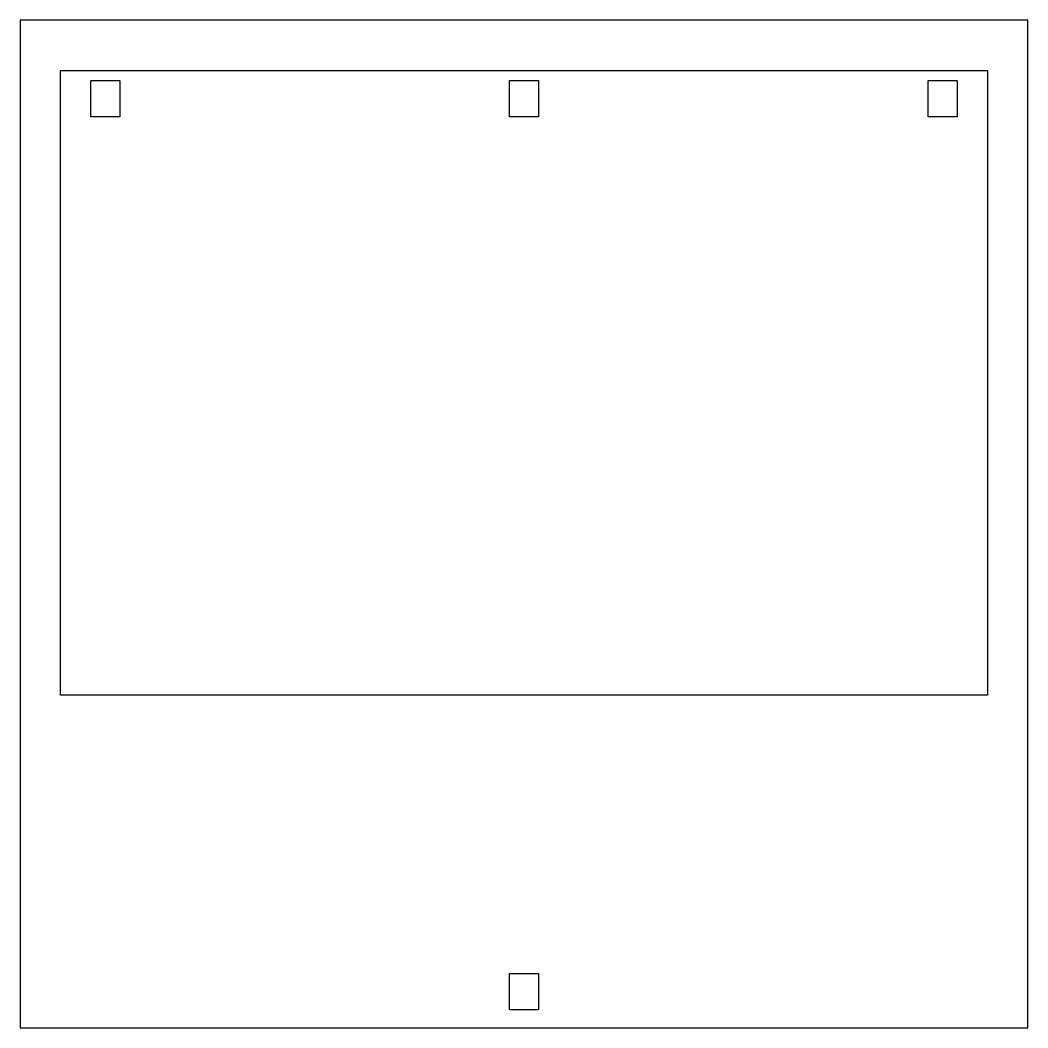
# Model space of a CAD drawing. Header units: millimetres. Extents: x 0 to 100, y 0 to 100.
import ezdxf

# ---------------------------------------------------------------- set-up
doc = ezdxf.new("R2010")
doc.units = ezdxf.units.MM

msp = doc.modelspace()

# ---------------------------------------------------------------- linework, layer by layer
for p, q in [((100, 100), (0, 100)), ((100, 0), (100, 100)), ((0, 100), (0, 0)), ((4, 95), (96, 95)), ((4, 33), (4, 95)), ((96, 95), (96, 33)), ((7, 94), (9.9, 94)), ((7, 90.4), (7, 94)), ((9.9, 94), (9.9, 90.4)), ((48.55, 94), (51.45, 94)), ((48.55, 90.4), (48.55, 94)), ((51.45, 94), (51.45, 90.4)), ((90.1, 94), (93, 94)), ((90.1, 90.4), (90.1, 94)), ((93, 94), (93, 90.4)), ((9.9, 90.4), (7, 90.4)), ((51.45, 90.4), (48.55, 90.4)), ((93, 90.4), (90.1, 90.4)), ((96, 33), (4, 33)), ((48.55, 5.39), (51.45, 5.39)), ((48.55, 1.79), (48.55, 5.39)), ((51.45, 5.39), (51.45, 1.79)), ((51.45, 1.79), (48.55, 1.79)), ((0, 0), (100, 0))]:
    msp.add_line(p, q)

doc.saveas('drawing.dxf')
